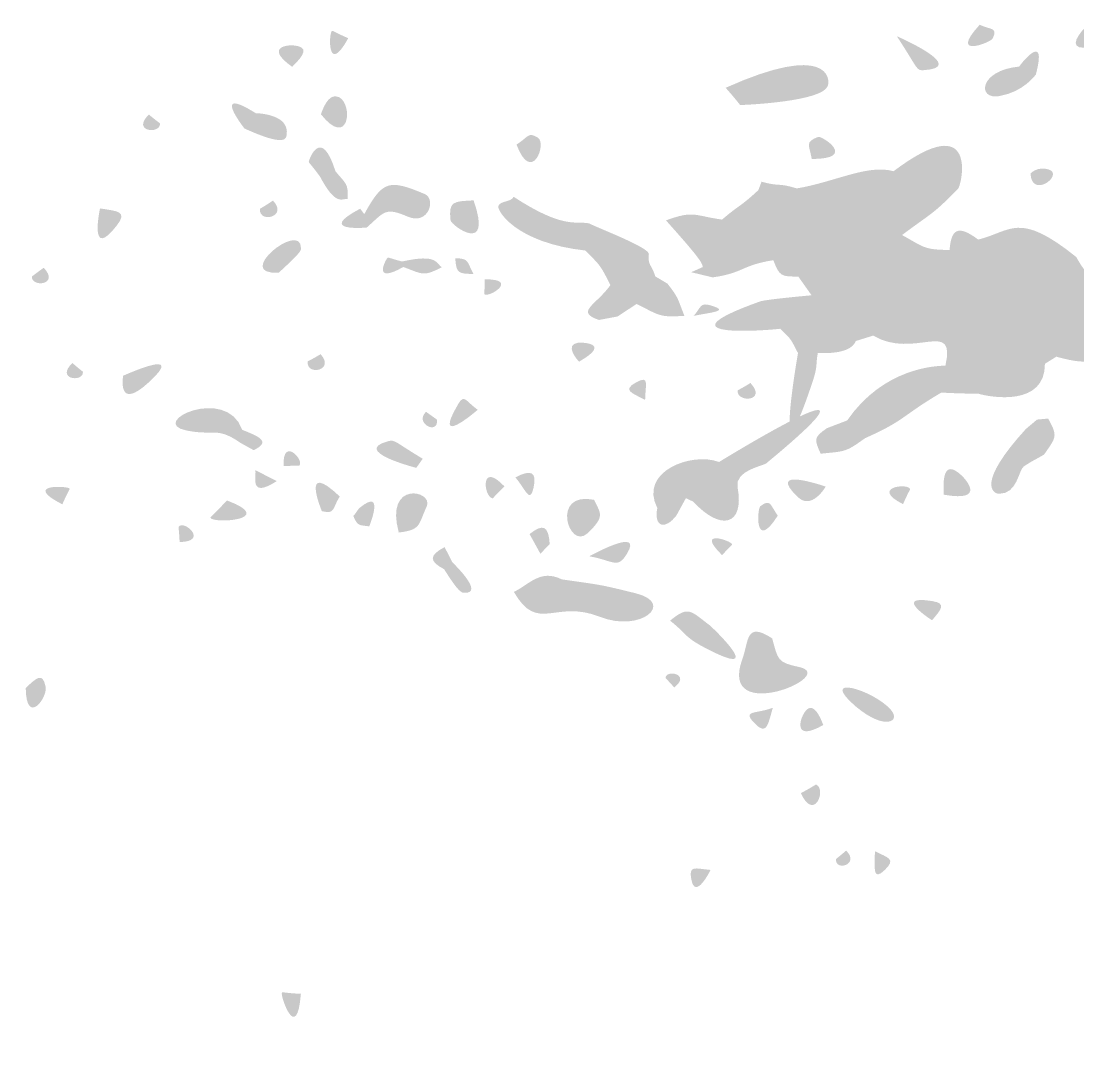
# Model space of a CAD drawing. Header units: millimetres. Extents: x 554 to 734, y 0 to 123.
# Drawn here: x 553.85 to 571.2, y 52.58 to 69.39 of the extents above; entities that cross this region are included whole.
import ezdxf

# ---------------------------------------------------------------- set-up
doc = ezdxf.new("R2010")
doc.units = ezdxf.units.MM

msp = doc.modelspace()

# ---------------------------------------------------------------- hatches: boundary and pattern name
at = {"true_color": 0x080808, "transparency": 33554687}
h = msp.add_hatch(color=18, dxfattribs=at)
edge = h.paths.add_edge_path(flags=0)
edge.add_spline(control_points=[(571.565, 69.001), (570.621, 68.728), (571.637, 69.663), (571.795, 69.588), (571.84, 69.566), (572.009, 69.486), (571.565, 69.001)], knot_values=[0, 0, 0, 0, 1, 1, 1, 2, 2, 2, 2], degree=3, periodic=1)
h = msp.add_hatch(color=18, dxfattribs=at)
edge = h.paths.add_edge_path(flags=0)
edge.add_spline(control_points=[(559.223, 69.107), (558.872, 68.47), (558.905, 69.196), (558.954, 69.224), (558.975, 69.236), (558.954, 69.224), (559.223, 69.107)], knot_values=[0, 0, 0, 0, 1, 1, 1, 2, 2, 2, 2], degree=3, periodic=1)
h = msp.add_hatch(color=18, dxfattribs=at)
edge = h.paths.add_edge_path(flags=0)
edge.add_spline(control_points=[(569.592, 69.328), (569.777, 69.239), (569.894, 69.29), (569.804, 69.1), (569.775, 69.039), (569.068, 68.757), (569.592, 69.328)], knot_values=[0, 0, 0, 0, 1, 1, 1, 2, 2, 2, 2], degree=3, periodic=1)
h = msp.add_hatch(color=18, dxfattribs=at)
edge = h.paths.add_edge_path(flags=0)
edge.add_spline(control_points=[(570.241, 68.641), (570.249, 68.664), (570.714, 69.262), (570.514, 68.509), (570.514, 68.509), (570.241, 68.641), (570.241, 68.641)], knot_values=[0, 0, 0, 0, 1, 1, 1, 2, 2, 2, 2], degree=3, periodic=1)
h = msp.add_hatch(color=18, dxfattribs=at)
edge = h.paths.add_edge_path(flags=0)
edge.add_spline(control_points=[(568.231, 69.14), (568.283, 69.117), (569.41, 68.623), (568.666, 68.582), (568.547, 68.576), (568.576, 68.615), (568.231, 69.14)], knot_values=[0, 0, 0, 0, 1, 1, 1, 2, 2, 2, 2], degree=3, periodic=1)
h = msp.add_hatch(color=18, dxfattribs=at)
edge = h.paths.add_edge_path(flags=0)
edge.add_spline(control_points=[(558.302, 68.637), (557.818, 68.984), (558.279, 68.993), (558.307, 68.991), (558.584, 68.97), (558.512, 68.844), (558.302, 68.637)], knot_values=[0, 0, 0, 0, 1, 1, 1, 2, 2, 2, 2], degree=3, periodic=1)
h = msp.add_hatch(color=18, dxfattribs=at)
edge = h.paths.add_edge_path(flags=0)
edge.add_spline(control_points=[(565.42, 68.293), (567.099, 69.046), (567.146, 68.444), (567.096, 68.32), (566.993, 68.067), (565.79, 68.015), (565.673, 68.01), (565.643, 68.009), (565.673, 68.01), (565.42, 68.293)], knot_values=[0, 0, 0, 0, 1, 1, 1, 2, 2, 2, 3, 3, 3, 3], degree=3, periodic=1)
h = msp.add_hatch(color=18, dxfattribs=at)
edge = h.paths.add_edge_path(flags=0)
edge.add_spline(control_points=[(570.241, 68.641), (570.241, 68.641), (570.514, 68.509), (570.514, 68.509), (570.501, 68.502), (570.321, 68.227), (569.91, 68.156), (569.547, 68.093), (569.58, 68.582), (570.241, 68.641)], knot_values=[0, 0, 0, 0, 1, 1, 1, 2, 2, 2, 3, 3, 3, 3], degree=3, periodic=1)
h = msp.add_hatch(color=18, dxfattribs=at)
edge = h.paths.add_edge_path(flags=0)
edge.add_spline(control_points=[(557.705, 67.876), (557.705, 67.876), (557.518, 67.625), (557.518, 67.625), (557.503, 67.645), (556.958, 68.344), (557.705, 67.876)], knot_values=[0, 0, 0, 0, 1, 1, 1, 2, 2, 2, 2], degree=3, periodic=1)
h = msp.add_hatch(color=18, dxfattribs=at)
edge = h.paths.add_edge_path(flags=0)
edge.add_spline(control_points=[(558.775, 67.857), (558.785, 67.889), (558.891, 68.237), (559.074, 68.138), (559.311, 68.01), (559.23, 67.284), (558.775, 67.857)], knot_values=[0, 0, 0, 0, 1, 1, 1, 2, 2, 2, 2], degree=3, periodic=1)
h = msp.add_hatch(color=18, dxfattribs=at)
edge = h.paths.add_edge_path(flags=0)
edge.add_spline(control_points=[(555.949, 67.853), (556.132, 67.701), (556.132, 67.72), (556.132, 67.701), (556.135, 67.527), (555.656, 67.572), (555.949, 67.853)], knot_values=[0, 0, 0, 0, 1, 1, 1, 2, 2, 2, 2], degree=3, periodic=1)
h = msp.add_hatch(color=18, dxfattribs=at)
edge = h.paths.add_edge_path(flags=0)
edge.add_spline(control_points=[(557.705, 67.876), (557.755, 67.874), (558.272, 67.856), (558.21, 67.511), (558.2, 67.456), (558.176, 67.325), (557.518, 67.625), (557.518, 67.625), (557.705, 67.876), (557.705, 67.876)], knot_values=[0, 0, 0, 0, 1, 1, 1, 2, 2, 2, 3, 3, 3, 3], degree=3, periodic=1)
h = msp.add_hatch(color=18, dxfattribs=at)
edge = h.paths.add_edge_path(flags=0)
edge.add_spline(control_points=[(568.177, 66.923), (569.58, 67.981), (569.299, 66.702), (569.238, 66.639), (568.814, 66.199), (568.804, 66.243), (568.317, 65.875), (567.601, 65.679), (567.551, 65.12), (567.044, 65.669), (567.641, 66.299), (567.803, 66.145), (568.177, 66.923)], knot_values=[0, 0, 0, 0, 1, 1, 1, 2, 2, 2, 3, 3, 3, 4, 4, 4, 4], degree=3, periodic=1)
h = msp.add_hatch(color=18, dxfattribs=at)
edge = h.paths.add_edge_path(flags=0)
edge.add_spline(control_points=[(558.757, 66.839), (558.576, 67.082), (558.573, 67.058), (558.576, 67.082), (558.581, 67.119), (558.778, 67.671), (559.013, 66.923), (559.013, 66.923), (558.757, 66.839), (558.757, 66.839)], knot_values=[0, 0, 0, 0, 1, 1, 1, 2, 2, 2, 3, 3, 3, 3], degree=3, periodic=1)
h = msp.add_hatch(color=18, dxfattribs=at)
edge = h.paths.add_edge_path(flags=0)
edge.add_spline(control_points=[(561.986, 67.361), (562.19, 67.49), (562.17, 67.571), (562.335, 67.476), (562.492, 67.387), (562.238, 66.689), (561.986, 67.361)], knot_values=[0, 0, 0, 0, 1, 1, 1, 2, 2, 2, 2], degree=3, periodic=1)
h = msp.add_hatch(color=18, dxfattribs=at)
edge = h.paths.add_edge_path(flags=0)
edge.add_spline(control_points=[(566.834, 67.124), (566.795, 67.353), (566.714, 67.402), (566.941, 67.487), (566.997, 67.508), (567.599, 67.124), (566.834, 67.124)], knot_values=[0, 0, 0, 0, 1, 1, 1, 2, 2, 2, 2], degree=3, periodic=1)
h = msp.add_hatch(color=18, dxfattribs=at)
edge = h.paths.add_edge_path(flags=0)
edge.add_spline(control_points=[(568.177, 66.923), (567.803, 66.145), (567.641, 66.299), (567.044, 65.669), (567.044, 65.669), (566.772, 65.65), (566.772, 65.65), (566.772, 65.65), (566.82, 65.818), (566.82, 65.818), (566.82, 65.818), (566.646, 66.155), (566.646, 66.155), (566.387, 66.306), (566.476, 66.358), (566.588, 66.641), (567.205, 66.742), (567.753, 67.044), (568.177, 66.923)], knot_values=[0, 0, 0, 0, 1, 1, 1, 2, 2, 2, 3, 3, 3, 4, 4, 4, 5, 5, 5, 6, 6, 6, 6], degree=3, periodic=1)
h = msp.add_hatch(color=18, dxfattribs=at)
edge = h.paths.add_edge_path(flags=0)
edge.add_spline(control_points=[(570.426, 66.887), (570.427, 66.887), (570.54, 67.007), (570.718, 66.954), (570.994, 66.873), (570.444, 66.454), (570.426, 66.887)], knot_values=[0, 0, 0, 0, 1, 1, 1, 2, 2, 2, 2], degree=3, periodic=1)
h = msp.add_hatch(color=18, dxfattribs=at)
edge = h.paths.add_edge_path(flags=0)
edge.add_spline(control_points=[(558.757, 66.839), (558.757, 66.839), (559.013, 66.923), (559.013, 66.923), (559.192, 66.704), (559.22, 66.733), (559.215, 66.47), (559.112, 66.472), (559.017, 66.349), (558.757, 66.839)], knot_values=[0, 0, 0, 0, 1, 1, 1, 2, 2, 2, 3, 3, 3, 3], degree=3, periodic=1)
h = msp.add_hatch(color=18, dxfattribs=at)
edge = h.paths.add_edge_path(flags=0)
edge.add_spline(control_points=[(559.486, 66.219), (559.79, 66.772), (559.891, 66.795), (560.478, 66.549), (560.671, 66.468), (560.542, 66.033), (560.204, 66.176), (559.826, 66.336), (559.826, 66.263), (559.527, 65.999), (559.527, 65.999), (559.486, 66.219), (559.486, 66.219)], knot_values=[0, 0, 0, 0, 1, 1, 1, 2, 2, 2, 3, 3, 3, 4, 4, 4, 4], degree=3, periodic=1)
h = msp.add_hatch(color=18, dxfattribs=at)
edge = h.paths.add_edge_path(flags=0)
edge.add_spline(control_points=[(566.009, 66.751), (566.299, 66.668), (566.289, 66.736), (566.588, 66.641), (566.476, 66.358), (566.387, 66.306), (566.646, 66.155), (566.646, 66.155), (566.458, 66.055), (566.458, 66.055), (566.14, 66.29), (566.17, 66.286), (565.958, 66.614), (565.958, 66.614), (566.009, 66.751), (566.009, 66.751)], knot_values=[0, 0, 0, 0, 1, 1, 1, 2, 2, 2, 3, 3, 3, 4, 4, 4, 5, 5, 5, 5], degree=3, periodic=1)
h = msp.add_hatch(color=18, dxfattribs=at)
edge = h.paths.add_edge_path(flags=0)
edge.add_spline(control_points=[(561.939, 66.503), (562.753, 65.973), (562.945, 66.108), (563.174, 66.068), (563.086, 65.847), (563.115, 65.861), (563.116, 65.621), (561.964, 65.748), (561.657, 66.287), (561.688, 66.354), (561.729, 66.442), (561.898, 66.415), (561.939, 66.503)], knot_values=[0, 0, 0, 0, 1, 1, 1, 2, 2, 2, 3, 3, 3, 4, 4, 4, 4], degree=3, periodic=1)
h = msp.add_hatch(color=18, dxfattribs=at)
edge = h.paths.add_edge_path(flags=0)
edge.add_spline(control_points=[(565.958, 66.614), (566.17, 66.286), (566.14, 66.29), (566.458, 66.055), (566.458, 66.055), (566.646, 66.155), (566.646, 66.155), (566.646, 66.155), (566.82, 65.818), (566.82, 65.818), (566.82, 65.818), (566.772, 65.65), (566.772, 65.65), (566.772, 65.65), (566.642, 65.553), (566.642, 65.553), (566.642, 65.553), (566.331, 65.592), (566.331, 65.592), (566.331, 65.592), (566.144, 65.782), (566.144, 65.782), (566.144, 65.782), (565.987, 65.771), (565.987, 65.771), (565.609, 65.802), (565.626, 65.842), (565.361, 66.129), (565.658, 66.383), (565.66, 66.335), (565.958, 66.614)], knot_values=[0, 0, 0, 0, 1, 1, 1, 2, 2, 2, 3, 3, 3, 4, 4, 4, 5, 5, 5, 6, 6, 6, 7, 7, 7, 8, 8, 8, 9, 9, 9, 10, 10, 10, 10], degree=3, periodic=1)
h = msp.add_hatch(color=18, dxfattribs=at)
edge = h.paths.add_edge_path(flags=0)
edge.add_spline(control_points=[(555.147, 66.312), (555.438, 66.267), (555.608, 66.267), (555.418, 66.026), (554.964, 65.448), (555.14, 66.281), (555.147, 66.312)], knot_values=[0, 0, 0, 0, 1, 1, 1, 2, 2, 2, 2], degree=3, periodic=1)
h = msp.add_hatch(color=18, dxfattribs=at)
edge = h.paths.add_edge_path(flags=0)
edge.add_spline(control_points=[(557.987, 66.441), (558.241, 66.176), (557.761, 66.062), (557.773, 66.297), (557.775, 66.318), (557.773, 66.297), (557.987, 66.441)], knot_values=[0, 0, 0, 0, 1, 1, 1, 2, 2, 2, 2], degree=3, periodic=1)
h = msp.add_hatch(color=18, dxfattribs=at)
edge = h.paths.add_edge_path(flags=0)
edge.add_spline(control_points=[(559.419, 66.308), (559.419, 66.308), (559.486, 66.219), (559.486, 66.219), (559.486, 66.219), (559.527, 65.999), (559.527, 65.999), (559.501, 65.996), (558.688, 65.925), (559.419, 66.308)], knot_values=[0, 0, 0, 0, 1, 1, 1, 2, 2, 2, 3, 3, 3, 3], degree=3, periodic=1)
h = msp.add_hatch(color=18, dxfattribs=at)
edge = h.paths.add_edge_path(flags=0)
edge.add_spline(control_points=[(561.281, 66.445), (561.604, 65.527), (560.913, 66.034), (560.903, 66.117), (560.865, 66.438), (560.958, 66.426), (561.281, 66.445)], knot_values=[0, 0, 0, 0, 1, 1, 1, 2, 2, 2, 2], degree=3, periodic=1)
h = msp.add_hatch(color=18, dxfattribs=at)
edge = h.paths.add_edge_path(flags=0)
edge.add_spline(control_points=[(558.083, 65.258), (557.316, 65.209), (558.448, 66.12), (558.447, 65.661), (558.447, 65.617), (558.447, 65.593), (558.083, 65.258)], knot_values=[0, 0, 0, 0, 1, 1, 1, 2, 2, 2, 2], degree=3, periodic=1)
h = msp.add_hatch(color=18, dxfattribs=at)
edge = h.paths.add_edge_path(flags=0)
edge.add_spline(control_points=[(564.44, 66.116), (564.9, 66.284), (564.894, 66.195), (565.361, 66.129), (565.626, 65.842), (565.609, 65.802), (565.987, 65.771), (565.987, 65.771), (566.144, 65.782), (566.144, 65.782), (566.144, 65.782), (566.331, 65.592), (566.331, 65.592), (566.331, 65.592), (566.204, 65.462), (566.204, 65.462), (565.68, 65.382), (565.731, 65.256), (565.207, 65.18), (565.207, 65.18), (565.046, 65.35), (565.046, 65.35), (565.027, 65.426), (565.015, 65.474), (564.44, 66.116)], knot_values=[0, 0, 0, 0, 1, 1, 1, 2, 2, 2, 3, 3, 3, 4, 4, 4, 5, 5, 5, 6, 6, 6, 7, 7, 7, 8, 8, 8, 8], degree=3, periodic=1)
h = msp.add_hatch(color=18, dxfattribs=at)
edge = h.paths.add_edge_path(flags=0)
edge.add_spline(control_points=[(569.567, 65.801), (570.108, 65.932), (570.226, 66.281), (571.178, 65.514), (570.839, 65.271), (570.886, 65.2), (570.382, 65.17), (570.382, 65.17), (570.017, 65.152), (570.017, 65.152), (570.017, 65.152), (569.538, 65.563), (569.538, 65.563), (569.538, 65.563), (569.567, 65.801), (569.567, 65.801)], knot_values=[0, 0, 0, 0, 1, 1, 1, 2, 2, 2, 3, 3, 3, 4, 4, 4, 5, 5, 5, 5], degree=3, periodic=1)
h = msp.add_hatch(color=18, dxfattribs=at)
edge = h.paths.add_edge_path(flags=0)
edge.add_spline(control_points=[(563.174, 66.068), (563.339, 65.984), (564.17, 65.67), (564.159, 65.562), (564.14, 65.361), (564.206, 65.401), (564.264, 65.197), (563.905, 64.983), (563.913, 64.874), (563.528, 65.053), (563.36, 65.386), (563.366, 65.369), (563.116, 65.621), (563.115, 65.861), (563.086, 65.847), (563.174, 66.068)], knot_values=[0, 0, 0, 0, 1, 1, 1, 2, 2, 2, 3, 3, 3, 4, 4, 4, 5, 5, 5, 5], degree=3, periodic=1)
h = msp.add_hatch(color=18, dxfattribs=at)
edge = h.paths.add_edge_path(flags=0)
edge.add_spline(control_points=[(569.567, 65.801), (569.567, 65.801), (569.538, 65.563), (569.538, 65.563), (569.305, 65.531), (569.33, 65.54), (569.097, 65.629), (569.124, 65.961), (569.225, 66.058), (569.567, 65.801)], knot_values=[0, 0, 0, 0, 1, 1, 1, 2, 2, 2, 3, 3, 3, 3], degree=3, periodic=1)
h = msp.add_hatch(color=18, dxfattribs=at)
edge = h.paths.add_edge_path(flags=0)
edge.add_spline(control_points=[(568.317, 65.875), (568.686, 65.674), (568.657, 65.638), (569.097, 65.629), (569.33, 65.54), (569.305, 65.531), (569.538, 65.563), (569.538, 65.563), (570.017, 65.152), (570.017, 65.152), (570.183, 64.997), (570.186, 65.085), (570.382, 65.17), (570.886, 65.2), (570.839, 65.271), (571.178, 65.514), (571.363, 65.168), (571.492, 65.211), (571.414, 64.824), (571.171, 64.84), (571.189, 64.848), (571.171, 64.84), (571.092, 64.807), (570.725, 64.01), (571.463, 64.566), (571.463, 64.566), (571.701, 64.406), (571.701, 64.406), (571.613, 63.778), (571.482, 63.706), (570.85, 63.878), (570.85, 63.878), (570.663, 63.761), (570.663, 63.761), (570.2, 63.944), (570.209, 63.809), (569.744, 63.664), (569.744, 63.664), (569.51, 63.792), (569.51, 63.792), (569.618, 64.083), (569.649, 64.035), (569.898, 64.26), (570.533, 64.294), (570.541, 64.346), (570.549, 64.399), (570.62, 64.859), (570.35, 64.653), (569.882, 64.666), (569.399, 64.751), (568.321, 64.606), (568.186, 64.588), (567.909, 64.55), (567.989, 64.478), (567.843, 64.224), (567.843, 64.224), (567.559, 64.136), (567.559, 64.136), (567.559, 64.136), (567.085, 64.459), (567.085, 64.459), (567.085, 64.459), (566.925, 64.583), (566.925, 64.583), (566.925, 64.583), (567.084, 64.724), (567.084, 64.724), (567.263, 65.117), (567.109, 65.108), (566.734, 65.341), (566.734, 65.341), (566.642, 65.553), (566.642, 65.553), (566.642, 65.553), (566.772, 65.65), (566.772, 65.65), (566.772, 65.65), (567.044, 65.669), (567.044, 65.669), (567.551, 65.12), (567.601, 65.679), (568.317, 65.875)], knot_values=[0, 0, 0, 0, 1, 1, 1, 2, 2, 2, 3, 3, 3, 4, 4, 4, 5, 5, 5, 6, 6, 6, 7, 7, 7, 8, 8, 8, 9, 9, 9, 10, 10, 10, 11, 11, 11, 12, 12, 12, 13, 13, 13, 14, 14, 14, 15, 15, 15, 16, 16, 16, 17, 17, 17, 18, 18, 18, 19, 19, 19, 20, 20, 20, 21, 21, 21, 22, 22, 22, 23, 23, 23, 24, 24, 24, 25, 25, 25, 26, 26, 26, 27, 27, 27, 27], degree=3, periodic=1)
h = msp.add_hatch(color=18, dxfattribs=at)
edge = h.paths.add_edge_path(flags=0)
edge.add_spline(control_points=[(566.331, 65.592), (566.331, 65.592), (566.642, 65.553), (566.642, 65.553), (566.642, 65.553), (566.734, 65.341), (566.734, 65.341), (566.734, 65.341), (566.613, 65.194), (566.613, 65.194), (566.331, 65.194), (566.305, 65.195), (566.204, 65.462), (566.204, 65.462), (566.331, 65.592), (566.331, 65.592)], knot_values=[0, 0, 0, 0, 1, 1, 1, 2, 2, 2, 3, 3, 3, 4, 4, 4, 5, 5, 5, 5], degree=3, periodic=1)
h = msp.add_hatch(color=18, dxfattribs=at)
edge = h.paths.add_edge_path(flags=0)
edge.add_spline(control_points=[(560.106, 65.441), (560.106, 65.441), (560.127, 65.351), (560.127, 65.351), (559.595, 65.048), (559.85, 65.491), (559.87, 65.503), (559.887, 65.513), (559.87, 65.503), (560.106, 65.441)], knot_values=[0, 0, 0, 0, 1, 1, 1, 2, 2, 2, 3, 3, 3, 3], degree=3, periodic=1)
h = msp.add_hatch(color=18, dxfattribs=at)
edge = h.paths.add_edge_path(flags=0)
edge.add_spline(control_points=[(560.106, 65.441), (560.689, 65.571), (560.661, 65.412), (560.759, 65.347), (560.451, 65.186), (560.45, 65.232), (560.127, 65.351), (560.127, 65.351), (560.106, 65.441), (560.106, 65.441)], knot_values=[0, 0, 0, 0, 1, 1, 1, 2, 2, 2, 3, 3, 3, 3], degree=3, periodic=1)
h = msp.add_hatch(color=18, dxfattribs=at)
edge = h.paths.add_edge_path(flags=0)
edge.add_spline(control_points=[(560.98, 65.495), (561.213, 65.491), (561.169, 65.439), (561.279, 65.236), (561.023, 65.241), (560.998, 65.25), (560.98, 65.495)], knot_values=[0, 0, 0, 0, 1, 1, 1, 2, 2, 2, 2], degree=3, periodic=1)
h = msp.add_hatch(color=18, dxfattribs=at)
edge = h.paths.add_edge_path(flags=0)
edge.add_spline(control_points=[(554.222, 65.339), (554.49, 65.056), (554.023, 65.008), (554.027, 65.194), (554.027, 65.194), (554.222, 65.339), (554.222, 65.339)], knot_values=[0, 0, 0, 0, 1, 1, 1, 2, 2, 2, 2], degree=3, periodic=1)
msp.add_hatch(color=18, dxfattribs=at).paths.add_polyline_path([(564.854, 65.265), (565.046, 65.35), (565.207, 65.18)], flags=0)
h = msp.add_hatch(color=18, dxfattribs=at)
edge = h.paths.add_edge_path(flags=0)
edge.add_spline(control_points=[(566.734, 65.341), (567.109, 65.108), (567.263, 65.117), (567.084, 64.724), (566.841, 64.862), (566.853, 64.842), (566.831, 64.886), (566.831, 64.886), (566.613, 65.194), (566.613, 65.194), (566.613, 65.194), (566.734, 65.341), (566.734, 65.341)], knot_values=[0, 0, 0, 0, 1, 1, 1, 2, 2, 2, 3, 3, 3, 4, 4, 4, 4], degree=3, periodic=1)
h = msp.add_hatch(color=18, dxfattribs=at)
edge = h.paths.add_edge_path(flags=0)
edge.add_spline(control_points=[(561.465, 65.147), (562.035, 65.158), (561.537, 64.841), (561.458, 64.903), (561.458, 64.903), (561.465, 65.147), (561.465, 65.147)], knot_values=[0, 0, 0, 0, 1, 1, 1, 2, 2, 2, 2], degree=3, periodic=1)
h = msp.add_hatch(color=18, dxfattribs=at)
edge = h.paths.add_edge_path(flags=0)
edge.add_spline(control_points=[(564.264, 65.197), (564.264, 65.197), (564.464, 65.078), (564.464, 65.078), (564.654, 64.837), (564.625, 64.842), (564.743, 64.549), (564.324, 64.521), (564.34, 64.554), (563.958, 64.744), (563.958, 64.744), (563.645, 64.538), (563.645, 64.538), (563.645, 64.538), (563.341, 64.481), (563.341, 64.481), (562.942, 64.616), (563.29, 64.721), (563.528, 65.053), (563.913, 64.874), (563.905, 64.983), (564.264, 65.197)], knot_values=[0, 0, 0, 0, 1, 1, 1, 2, 2, 2, 3, 3, 3, 4, 4, 4, 5, 5, 5, 6, 6, 6, 7, 7, 7, 7], degree=3, periodic=1)
h = msp.add_hatch(color=18, dxfattribs=at)
edge = h.paths.add_edge_path(flags=0)
edge.add_spline(control_points=[(570.017, 65.152), (570.017, 65.152), (570.382, 65.17), (570.382, 65.17), (570.186, 65.085), (570.183, 64.997), (570.017, 65.152)], knot_values=[0, 0, 0, 0, 1, 1, 1, 2, 2, 2, 2], degree=3, periodic=1)
h = msp.add_hatch(color=18, dxfattribs=at)
edge = h.paths.add_edge_path(flags=0)
edge.add_spline(control_points=[(566.831, 64.886), (566.853, 64.842), (566.841, 64.862), (567.084, 64.724), (567.084, 64.724), (566.925, 64.583), (566.925, 64.583), (566.925, 64.583), (566.315, 64.337), (566.315, 64.337), (566.272, 64.325), (564.169, 64.137), (565.987, 64.786), (566.073, 64.817), (566.763, 64.88), (566.831, 64.886)], knot_values=[0, 0, 0, 0, 1, 1, 1, 2, 2, 2, 3, 3, 3, 4, 4, 4, 5, 5, 5, 5], degree=3, periodic=1)
h = msp.add_hatch(color=18, dxfattribs=at)
edge = h.paths.add_edge_path(flags=0)
edge.add_spline(control_points=[(564.894, 64.547), (565.024, 64.691), (564.992, 64.779), (565.195, 64.714), (565.486, 64.621), (565.172, 64.608), (564.894, 64.547)], knot_values=[0, 0, 0, 0, 1, 1, 1, 2, 2, 2, 2], degree=3, periodic=1)
h = msp.add_hatch(color=18, dxfattribs=at)
edge = h.paths.add_edge_path(flags=0)
edge.add_spline(control_points=[(569.882, 64.666), (569.927, 64.446), (569.912, 64.467), (569.898, 64.26), (569.649, 64.035), (569.618, 64.083), (569.51, 63.792), (569.413, 63.501), (569.422, 63.524), (569.413, 63.501), (569.362, 63.366), (569.339, 63.404), (569.29, 63.274), (569.29, 63.274), (568.961, 63.288), (568.961, 63.288), (568.961, 63.288), (569.029, 63.731), (569.029, 63.731), (569.208, 64.521), (568.517, 63.823), (567.843, 64.224), (567.989, 64.478), (567.909, 64.55), (568.186, 64.588), (568.321, 64.606), (569.399, 64.751), (569.882, 64.666)], knot_values=[0, 0, 0, 0, 1, 1, 1, 2, 2, 2, 3, 3, 3, 4, 4, 4, 5, 5, 5, 6, 6, 6, 7, 7, 7, 8, 8, 8, 9, 9, 9, 9], degree=3, periodic=1)
h = msp.add_hatch(color=18, dxfattribs=at)
edge = h.paths.add_edge_path(flags=0)
edge.add_spline(control_points=[(569.882, 64.666), (570.35, 64.653), (570.62, 64.859), (570.549, 64.399), (570.541, 64.346), (570.533, 64.294), (569.898, 64.26), (569.912, 64.467), (569.927, 64.446), (569.882, 64.666)], knot_values=[0, 0, 0, 0, 1, 1, 1, 2, 2, 2, 3, 3, 3, 3], degree=3, periodic=1)
h = msp.add_hatch(color=18, dxfattribs=at)
edge = h.paths.add_edge_path(flags=0)
edge.add_spline(control_points=[(571.414, 64.824), (571.414, 64.824), (571.463, 64.566), (571.463, 64.566), (570.725, 64.01), (571.092, 64.807), (571.171, 64.84), (571.189, 64.848), (571.171, 64.84), (571.414, 64.824)], knot_values=[0, 0, 0, 0, 1, 1, 1, 2, 2, 2, 3, 3, 3, 3], degree=3, periodic=1)
h = msp.add_hatch(color=18, dxfattribs=at)
edge = h.paths.add_edge_path(flags=0)
edge.add_spline(control_points=[(566.925, 64.583), (566.925, 64.583), (567.085, 64.459), (567.085, 64.459), (567.085, 64.459), (567.559, 64.136), (567.559, 64.136), (567.541, 64.124), (567.527, 63.914), (566.933, 63.936), (566.774, 64.054), (566.784, 64.023), (566.608, 63.937), (566.489, 64.165), (566.508, 64.156), (566.315, 64.337), (566.315, 64.337), (566.925, 64.583), (566.925, 64.583)], knot_values=[0, 0, 0, 0, 1, 1, 1, 2, 2, 2, 3, 3, 3, 4, 4, 4, 5, 5, 5, 6, 6, 6, 6], degree=3, periodic=1)
h = msp.add_hatch(color=18, dxfattribs=at)
edge = h.paths.add_edge_path(flags=0)
edge.add_spline(control_points=[(555.527, 63.565), (555.559, 63.579), (556.584, 64.044), (555.952, 63.461), (555.431, 62.98), (555.522, 63.53), (555.527, 63.565)], knot_values=[0, 0, 0, 0, 1, 1, 1, 2, 2, 2, 2], degree=3, periodic=1)
h = msp.add_hatch(color=18, dxfattribs=at)
edge = h.paths.add_edge_path(flags=0)
edge.add_spline(control_points=[(563.012, 63.796), (562.995, 63.815), (562.758, 64.077), (563.001, 64.108), (563.026, 64.111), (563.577, 64.117), (563.012, 63.796)], knot_values=[0, 0, 0, 0, 1, 1, 1, 2, 2, 2, 2], degree=3, periodic=1)
h = msp.add_hatch(color=18, dxfattribs=at)
edge = h.paths.add_edge_path(flags=0)
edge.add_spline(control_points=[(565.312, 62.149), (565.365, 62.181), (568.433, 64.068), (566.089, 62.128), (566.035, 62.083), (565.566, 62.011), (565.616, 61.736), (565.733, 61.095), (565.336, 61.013), (564.889, 61.497), (564.889, 61.497), (564.768, 61.556), (564.768, 61.556), (564.948, 61.934), (565.102, 61.792), (565.312, 62.149)], knot_values=[0, 0, 0, 0, 1, 1, 1, 2, 2, 2, 3, 3, 3, 4, 4, 4, 5, 5, 5, 5], degree=3, periodic=1)
h = msp.add_hatch(color=18, dxfattribs=at)
edge = h.paths.add_edge_path(flags=0)
edge.add_spline(control_points=[(566.608, 63.937), (566.784, 64.023), (566.774, 64.054), (566.933, 63.936), (566.894, 63.731), (566.942, 63.744), (566.839, 63.44), (566.185, 61.494), (566.6, 63.894), (566.608, 63.937)], knot_values=[0, 0, 0, 0, 1, 1, 1, 2, 2, 2, 3, 3, 3, 3], degree=3, periodic=1)
h = msp.add_hatch(color=18, dxfattribs=at)
edge = h.paths.add_edge_path(flags=0)
edge.add_spline(control_points=[(558.769, 63.919), (559.011, 63.655), (558.544, 63.557), (558.556, 63.791), (558.557, 63.811), (558.556, 63.791), (558.769, 63.919)], knot_values=[0, 0, 0, 0, 1, 1, 1, 2, 2, 2, 2], degree=3, periodic=1)
h = msp.add_hatch(color=18, dxfattribs=at)
edge = h.paths.add_edge_path(flags=0)
edge.add_spline(control_points=[(570.663, 63.761), (570.667, 63.06), (569.785, 63.205), (569.564, 63.272), (569.685, 63.462), (569.667, 63.455), (569.744, 63.664), (570.209, 63.809), (570.2, 63.944), (570.663, 63.761)], knot_values=[0, 0, 0, 0, 1, 1, 1, 2, 2, 2, 3, 3, 3, 3], degree=3, periodic=1)
h = msp.add_hatch(color=18, dxfattribs=at)
edge = h.paths.add_edge_path(flags=0)
edge.add_spline(control_points=[(554.694, 63.774), (554.866, 63.623), (554.865, 63.641), (554.866, 63.623), (554.869, 63.452), (554.408, 63.505), (554.694, 63.774)], knot_values=[0, 0, 0, 0, 1, 1, 1, 2, 2, 2, 2], degree=3, periodic=1)
h = msp.add_hatch(color=18, dxfattribs=at)
edge = h.paths.add_edge_path(flags=0)
edge.add_spline(control_points=[(569.029, 63.731), (569.029, 63.731), (568.961, 63.288), (568.961, 63.288), (568.308, 62.905), (568.377, 62.836), (567.71, 62.54), (567.71, 62.54), (567.556, 62.527), (567.556, 62.527), (567.448, 62.672), (567.517, 62.687), (567.415, 62.831), (568.02, 63.705), (568.882, 63.727), (569.029, 63.731)], knot_values=[0, 0, 0, 0, 1, 1, 1, 2, 2, 2, 3, 3, 3, 4, 4, 4, 5, 5, 5, 5], degree=3, periodic=1)
h = msp.add_hatch(color=18, dxfattribs=at)
edge = h.paths.add_edge_path(flags=0)
edge.add_spline(control_points=[(569.51, 63.792), (569.51, 63.792), (569.744, 63.664), (569.744, 63.664), (569.667, 63.455), (569.685, 63.462), (569.564, 63.272), (569.564, 63.272), (569.29, 63.274), (569.29, 63.274), (569.339, 63.404), (569.362, 63.366), (569.413, 63.501), (569.422, 63.524), (569.413, 63.501), (569.51, 63.792)], knot_values=[0, 0, 0, 0, 1, 1, 1, 2, 2, 2, 3, 3, 3, 4, 4, 4, 5, 5, 5, 5], degree=3, periodic=1)
h = msp.add_hatch(color=18, dxfattribs=at)
edge = h.paths.add_edge_path(flags=0)
edge.add_spline(control_points=[(564.098, 63.168), (563.882, 63.284), (563.714, 63.327), (563.951, 63.457), (564.177, 63.581), (564.1, 63.417), (564.098, 63.168)], knot_values=[0, 0, 0, 0, 1, 1, 1, 2, 2, 2, 2], degree=3, periodic=1)
h = msp.add_hatch(color=18, dxfattribs=at)
edge = h.paths.add_edge_path(flags=0)
edge.add_spline(control_points=[(557.482, 62.677), (557.482, 62.677), (557.46, 62.459), (557.46, 62.459), (557.061, 62.736), (557.031, 62.574), (556.571, 62.665), (555.909, 62.795), (557.226, 63.417), (557.482, 62.677)], knot_values=[0, 0, 0, 0, 1, 1, 1, 2, 2, 2, 3, 3, 3, 3], degree=3, periodic=1)
h = msp.add_hatch(color=18, dxfattribs=at)
edge = h.paths.add_edge_path(flags=0)
edge.add_spline(control_points=[(565.827, 63.446), (566.108, 63.147), (565.61, 63.116), (565.617, 63.316), (565.618, 63.335), (565.617, 63.316), (565.827, 63.446)], knot_values=[0, 0, 0, 0, 1, 1, 1, 2, 2, 2, 2], degree=3, periodic=1)
h = msp.add_hatch(color=18, dxfattribs=at)
edge = h.paths.add_edge_path(flags=0)
edge.add_spline(control_points=[(561.349, 63.006), (561.329, 62.989), (560.582, 62.346), (561.033, 63.108), (561.129, 63.269), (561.153, 63.146), (561.349, 63.006)], knot_values=[0, 0, 0, 0, 1, 1, 1, 2, 2, 2, 2], degree=3, periodic=1)
h = msp.add_hatch(color=18, dxfattribs=at)
edge = h.paths.add_edge_path(flags=0)
edge.add_spline(control_points=[(560.5, 62.973), (560.5, 62.973), (560.679, 62.845), (560.679, 62.845), (560.709, 62.581), (560.3, 62.785), (560.5, 62.973)], knot_values=[0, 0, 0, 0, 1, 1, 1, 2, 2, 2, 2], degree=3, periodic=1)
h = msp.add_hatch(color=18, dxfattribs=at)
edge = h.paths.add_edge_path(flags=0)
edge.add_spline(control_points=[(567.415, 62.831), (567.517, 62.687), (567.448, 62.672), (567.556, 62.527), (567.049, 62.506), (567.141, 62.673), (567.083, 62.704), (567.083, 62.704), (567.415, 62.831), (567.415, 62.831)], knot_values=[0, 0, 0, 0, 1, 1, 1, 2, 2, 2, 3, 3, 3, 3], degree=3, periodic=1)
h = msp.add_hatch(color=18, dxfattribs=at)
edge = h.paths.add_edge_path(flags=0)
edge.add_spline(control_points=[(570.533, 62.845), (570.533, 62.845), (570.716, 62.862), (570.716, 62.862), (570.883, 62.565), (570.842, 62.553), (570.65, 62.272), (570.429, 62.453), (570.468, 62.451), (570.35, 62.691), (570.35, 62.691), (570.533, 62.845), (570.533, 62.845)], knot_values=[0, 0, 0, 0, 1, 1, 1, 2, 2, 2, 3, 3, 3, 4, 4, 4, 4], degree=3, periodic=1)
h = msp.add_hatch(color=18, dxfattribs=at)
edge = h.paths.add_edge_path(flags=0)
edge.add_spline(control_points=[(557.482, 62.677), (557.763, 62.566), (557.958, 62.484), (557.67, 62.343), (557.67, 62.343), (557.46, 62.459), (557.46, 62.459), (557.46, 62.459), (557.482, 62.677), (557.482, 62.677)], knot_values=[0, 0, 0, 0, 1, 1, 1, 2, 2, 2, 3, 3, 3, 3], degree=3, periodic=1)
h = msp.add_hatch(color=18, dxfattribs=at)
edge = h.paths.add_edge_path(flags=0)
edge.add_spline(control_points=[(567.083, 62.704), (567.141, 62.673), (567.049, 62.506), (567.556, 62.527), (567.556, 62.527), (567.71, 62.54), (567.71, 62.54), (567.385, 62.308), (567.396, 62.328), (566.981, 62.285), (566.872, 62.524), (566.865, 62.553), (567.083, 62.704)], knot_values=[0, 0, 0, 0, 1, 1, 1, 2, 2, 2, 3, 3, 3, 4, 4, 4, 4], degree=3, periodic=1)
h = msp.add_hatch(color=18, dxfattribs=at)
edge = h.paths.add_edge_path(flags=0)
edge.add_spline(control_points=[(570.35, 62.691), (570.468, 62.451), (570.429, 62.453), (570.65, 62.272), (570.471, 62.167), (570.484, 62.185), (570.317, 62.077), (570.23, 62.02), (570.211, 61.621), (569.91, 61.627), (569.818, 61.628), (569.521, 61.783), (570.35, 62.691)], knot_values=[0, 0, 0, 0, 1, 1, 1, 2, 2, 2, 3, 3, 3, 4, 4, 4, 4], degree=3, periodic=1)
h = msp.add_hatch(color=18, dxfattribs=at)
edge = h.paths.add_edge_path(flags=0)
edge.add_spline(control_points=[(558.161, 62.082), (558.14, 62.576), (558.506, 62.178), (558.421, 62.094), (558.406, 62.079), (558.421, 62.094), (558.161, 62.082)], knot_values=[0, 0, 0, 0, 1, 1, 1, 2, 2, 2, 2], degree=3, periodic=1)
h = msp.add_hatch(color=18, dxfattribs=at)
edge = h.paths.add_edge_path(flags=0)
edge.add_spline(control_points=[(560.446, 62.202), (560.446, 62.202), (560.34, 62.053), (560.34, 62.053), (560.291, 62.066), (559.277, 62.33), (559.878, 62.49), (559.993, 62.521), (559.987, 62.477), (560.446, 62.202)], knot_values=[0, 0, 0, 0, 1, 1, 1, 2, 2, 2, 3, 3, 3, 3], degree=3, periodic=1)
h = msp.add_hatch(color=18, dxfattribs=at)
edge = h.paths.add_edge_path(flags=0)
edge.add_spline(control_points=[(565.312, 62.149), (565.102, 61.792), (564.948, 61.934), (564.768, 61.556), (564.768, 61.556), (564.612, 61.271), (564.612, 61.271), (564.612, 61.271), (564.298, 61.393), (564.298, 61.393), (563.987, 61.994), (564.865, 62.32), (565.312, 62.149)], knot_values=[0, 0, 0, 0, 1, 1, 1, 2, 2, 2, 3, 3, 3, 4, 4, 4, 4], degree=3, periodic=1)
h = msp.add_hatch(color=18, dxfattribs=at)
edge = h.paths.add_edge_path(flags=0)
edge.add_spline(control_points=[(559.084, 61.583), (558.957, 61.386), (559.015, 61.287), (558.79, 61.342), (558.79, 61.342), (558.424, 62.206), (559.084, 61.583)], knot_values=[0, 0, 0, 0, 1, 1, 1, 2, 2, 2, 2], degree=3, periodic=1)
h = msp.add_hatch(color=18, dxfattribs=at)
edge = h.paths.add_edge_path(flags=0)
edge.add_spline(control_points=[(561.788, 61.748), (561.585, 61.554), (561.607, 61.549), (561.585, 61.554), (561.447, 61.587), (561.384, 62.175), (561.788, 61.748)], knot_values=[0, 0, 0, 0, 1, 1, 1, 2, 2, 2, 2], degree=3, periodic=1)
h = msp.add_hatch(color=18, dxfattribs=at)
edge = h.paths.add_edge_path(flags=0)
edge.add_spline(control_points=[(569.002, 61.612), (568.98, 61.965), (569.039, 62.171), (569.301, 61.922), (569.326, 61.898), (569.735, 61.483), (569.002, 61.612)], knot_values=[0, 0, 0, 0, 1, 1, 1, 2, 2, 2, 2], degree=3, periodic=1)
h = msp.add_hatch(color=18, dxfattribs=at)
edge = h.paths.add_edge_path(flags=0)
edge.add_spline(control_points=[(557.695, 62.015), (557.695, 62.015), (558.051, 61.836), (558.051, 61.836), (557.572, 61.528), (557.728, 61.941), (557.695, 62.015)], knot_values=[0, 0, 0, 0, 1, 1, 1, 2, 2, 2, 2], degree=3, periodic=1)
h = msp.add_hatch(color=18, dxfattribs=at)
edge = h.paths.add_edge_path(flags=0)
edge.add_spline(control_points=[(561.967, 61.896), (562.223, 62.031), (562.327, 61.989), (562.265, 61.725), (562.202, 61.457), (562.137, 61.701), (561.967, 61.896)], knot_values=[0, 0, 0, 0, 1, 1, 1, 2, 2, 2, 2], degree=3, periodic=1)
h = msp.add_hatch(color=18, dxfattribs=at)
edge = h.paths.add_edge_path(flags=0)
edge.add_spline(control_points=[(567.063, 61.745), (567.043, 61.712), (566.828, 61.361), (566.606, 61.573), (566.066, 62.088), (567.026, 61.758), (567.063, 61.745)], knot_values=[0, 0, 0, 0, 1, 1, 1, 2, 2, 2, 2], degree=3, periodic=1)
h = msp.add_hatch(color=18, dxfattribs=at)
edge = h.paths.add_edge_path(flags=0)
edge.add_spline(control_points=[(554.528, 61.454), (553.851, 61.799), (554.624, 61.753), (554.643, 61.715), (554.654, 61.695), (554.643, 61.715), (554.528, 61.454)], knot_values=[0, 0, 0, 0, 1, 1, 1, 2, 2, 2, 2], degree=3, periodic=1)
h = msp.add_hatch(color=18, dxfattribs=at)
edge = h.paths.add_edge_path(flags=0)
edge.add_spline(control_points=[(560.053, 60.991), (559.812, 61.857), (560.628, 61.68), (560.512, 61.422), (560.368, 61.103), (560.415, 61.036), (560.053, 60.991)], knot_values=[0, 0, 0, 0, 1, 1, 1, 2, 2, 2, 2], degree=3, periodic=1)
h = msp.add_hatch(color=18, dxfattribs=at)
edge = h.paths.add_edge_path(flags=0)
edge.add_spline(control_points=[(568.333, 61.457), (567.791, 61.73), (568.399, 61.805), (568.445, 61.711), (568.455, 61.691), (568.445, 61.711), (568.333, 61.457)], knot_values=[0, 0, 0, 0, 1, 1, 1, 2, 2, 2, 2], degree=3, periodic=1)
h = msp.add_hatch(color=18, dxfattribs=at)
edge = h.paths.add_edge_path(flags=0)
edge.add_spline(control_points=[(559.305, 61.265), (559.35, 61.302), (559.371, 61.363), (559.416, 61.4), (559.826, 61.735), (559.578, 61.118), (559.568, 61.092), (559.393, 61.117), (559.38, 61.091), (559.305, 61.265)], knot_values=[0, 0, 0, 0, 1, 1, 1, 2, 2, 2, 3, 3, 3, 3], degree=3, periodic=1)
h = msp.add_hatch(color=18, dxfattribs=at)
edge = h.paths.add_edge_path(flags=0)
edge.add_spline(control_points=[(563.261, 61.528), (563.36, 61.305), (563.454, 61.262), (563.148, 60.976), (562.847, 60.695), (562.536, 61.678), (563.261, 61.528)], knot_values=[0, 0, 0, 0, 1, 1, 1, 2, 2, 2, 2], degree=3, periodic=1)
h = msp.add_hatch(color=18, dxfattribs=at)
edge = h.paths.add_edge_path(flags=0)
edge.add_spline(control_points=[(557.234, 61.517), (558.088, 61.195), (556.963, 61.127), (556.959, 61.239), (556.959, 61.239), (557.234, 61.517), (557.234, 61.517)], knot_values=[0, 0, 0, 0, 1, 1, 1, 2, 2, 2, 2], degree=3, periodic=1)
h = msp.add_hatch(color=18, dxfattribs=at)
edge = h.paths.add_edge_path(flags=0)
edge.add_spline(control_points=[(566.276, 61.268), (565.886, 60.655), (565.941, 61.387), (565.989, 61.423), (566.16, 61.551), (566.148, 61.448), (566.276, 61.268)], knot_values=[0, 0, 0, 0, 1, 1, 1, 2, 2, 2, 2], degree=3, periodic=1)
h = msp.add_hatch(color=18, dxfattribs=at)
edge = h.paths.add_edge_path(flags=0)
edge.add_spline(control_points=[(564.298, 61.393), (564.298, 61.393), (564.612, 61.271), (564.612, 61.271), (564.425, 61.03), (564.237, 61.078), (564.298, 61.393)], knot_values=[0, 0, 0, 0, 1, 1, 1, 2, 2, 2, 2], degree=3, periodic=1)
h = msp.add_hatch(color=18, dxfattribs=at)
edge = h.paths.add_edge_path(flags=0)
edge.add_spline(control_points=[(556.454, 60.835), (556.442, 61.091), (556.428, 61.076), (556.442, 61.091), (556.542, 61.195), (556.927, 60.838), (556.454, 60.835)], knot_values=[0, 0, 0, 0, 1, 1, 1, 2, 2, 2, 2], degree=3, periodic=1)
h = msp.add_hatch(color=18, dxfattribs=at)
edge = h.paths.add_edge_path(flags=0)
edge.add_spline(control_points=[(562.2, 60.966), (562.422, 61.14), (562.513, 61.105), (562.531, 60.801), (562.531, 60.801), (562.378, 60.643), (562.378, 60.643), (562.378, 60.643), (562.2, 60.966), (562.2, 60.966)], knot_values=[0, 0, 0, 0, 1, 1, 1, 2, 2, 2, 3, 3, 3, 3], degree=3, periodic=1)
h = msp.add_hatch(color=18, dxfattribs=at)
edge = h.paths.add_edge_path(flags=0)
edge.add_spline(control_points=[(563.182, 60.601), (563.225, 60.625), (564.079, 61.094), (563.797, 60.639), (563.642, 60.388), (563.585, 60.528), (563.182, 60.601)], knot_values=[0, 0, 0, 0, 1, 1, 1, 2, 2, 2, 2], degree=3, periodic=1)
h = msp.add_hatch(color=18, dxfattribs=at)
edge = h.paths.add_edge_path(flags=0)
edge.add_spline(control_points=[(565.362, 60.619), (564.907, 61.066), (565.521, 60.852), (565.524, 60.799), (565.526, 60.779), (565.524, 60.799), (565.362, 60.619)], knot_values=[0, 0, 0, 0, 1, 1, 1, 2, 2, 2, 2], degree=3, periodic=1)
h = msp.add_hatch(color=18, dxfattribs=at)
edge = h.paths.add_edge_path(flags=0)
edge.add_spline(control_points=[(560.805, 60.752), (560.805, 60.752), (560.932, 60.502), (560.932, 60.502), (560.932, 60.502), (560.797, 60.389), (560.797, 60.389), (560.553, 60.518), (560.543, 60.613), (560.805, 60.752)], knot_values=[0, 0, 0, 0, 1, 1, 1, 2, 2, 2, 3, 3, 3, 3], degree=3, periodic=1)
h = msp.add_hatch(color=18, dxfattribs=at)
edge = h.paths.add_edge_path(flags=0)
edge.add_spline(control_points=[(560.932, 60.502), (560.963, 60.472), (561.466, 59.987), (561.127, 60.001), (561.086, 60.003), (561.036, 60.005), (560.797, 60.389), (560.797, 60.389), (560.932, 60.502), (560.932, 60.502)], knot_values=[0, 0, 0, 0, 1, 1, 1, 2, 2, 2, 3, 3, 3, 3], degree=3, periodic=1)
h = msp.add_hatch(color=18, dxfattribs=at)
edge = h.paths.add_edge_path(flags=0)
edge.add_spline(control_points=[(562.729, 60.222), (563.35, 60.132), (563.331, 60.146), (563.948, 59.992), (564.597, 59.83), (564.023, 59.341), (563.353, 59.608), (562.614, 59.901), (562.339, 59.326), (561.942, 60.017), (562.188, 60.128), (562.373, 60.4), (562.729, 60.222)], knot_values=[0, 0, 0, 0, 1, 1, 1, 2, 2, 2, 3, 3, 3, 4, 4, 4, 4], degree=3, periodic=1)
h = msp.add_hatch(color=18, dxfattribs=at)
edge = h.paths.add_edge_path(flags=0)
edge.add_spline(control_points=[(568.809, 59.55), (568.788, 59.564), (568.148, 59.975), (568.813, 59.865), (569.052, 59.826), (568.961, 59.731), (568.809, 59.55)], knot_values=[0, 0, 0, 0, 1, 1, 1, 2, 2, 2, 2], degree=3, periodic=1)
h = msp.add_hatch(color=18, dxfattribs=at)
edge = h.paths.add_edge_path(flags=0)
edge.add_spline(control_points=[(564.508, 59.544), (564.816, 59.798), (564.843, 59.702), (565.155, 59.471), (565.179, 59.454), (566.172, 58.516), (565.059, 59.11), (564.735, 59.283), (564.785, 59.325), (564.508, 59.544)], knot_values=[0, 0, 0, 0, 1, 1, 1, 2, 2, 2, 3, 3, 3, 3], degree=3, periodic=1)
h = msp.add_hatch(color=18, dxfattribs=at)
edge = h.paths.add_edge_path(flags=0)
edge.add_spline(control_points=[(566.184, 59.253), (566.283, 58.902), (566.263, 58.859), (566.625, 58.783), (567.295, 58.643), (565.289, 57.809), (565.694, 58.912), (565.802, 59.205), (565.744, 59.541), (566.184, 59.253)], knot_values=[0, 0, 0, 0, 1, 1, 1, 2, 2, 2, 3, 3, 3, 3], degree=3, periodic=1)
h = msp.add_hatch(color=18, dxfattribs=at)
edge = h.paths.add_edge_path(flags=0)
edge.add_spline(control_points=[(553.927, 58.439), (554.11, 58.61), (554.204, 58.704), (554.254, 58.457), (554.29, 58.281), (553.934, 57.801), (553.927, 58.439)], knot_values=[0, 0, 0, 0, 1, 1, 1, 2, 2, 2, 2], degree=3, periodic=1)
h = msp.add_hatch(color=18, dxfattribs=at)
edge = h.paths.add_edge_path(flags=0)
edge.add_spline(control_points=[(564.576, 58.448), (564.576, 58.448), (564.434, 58.603), (564.434, 58.603), (564.434, 58.747), (564.86, 58.667), (564.576, 58.448)], knot_values=[0, 0, 0, 0, 1, 1, 1, 2, 2, 2, 2], degree=3, periodic=1)
h = msp.add_hatch(color=18, dxfattribs=at)
edge = h.paths.add_edge_path(flags=0)
edge.add_spline(control_points=[(567.557, 58.135), (566.924, 58.677), (567.838, 58.413), (568.13, 58.084), (568.309, 57.883), (568.03, 57.736), (567.557, 58.135)], knot_values=[0, 0, 0, 0, 1, 1, 1, 2, 2, 2, 2], degree=3, periodic=1)
h = msp.add_hatch(color=18, dxfattribs=at)
edge = h.paths.add_edge_path(flags=0)
edge.add_spline(control_points=[(567.023, 57.83), (566.529, 57.553), (566.66, 57.924), (566.671, 57.951), (566.786, 58.224), (566.914, 58.125), (567.023, 57.83)], knot_values=[0, 0, 0, 0, 1, 1, 1, 2, 2, 2, 2], degree=3, periodic=1)
h = msp.add_hatch(color=18, dxfattribs=at)
edge = h.paths.add_edge_path(flags=0)
edge.add_spline(control_points=[(566.195, 58.114), (566.113, 57.831), (566.095, 57.648), (565.885, 57.87), (565.687, 58.077), (565.925, 58.01), (566.195, 58.114)], knot_values=[0, 0, 0, 0, 1, 1, 1, 2, 2, 2, 2], degree=3, periodic=1)
h = msp.add_hatch(color=18, dxfattribs=at)
edge = h.paths.add_edge_path(flags=0)
edge.add_spline(control_points=[(566.655, 56.712), (566.915, 56.849), (566.895, 56.861), (566.915, 56.849), (567.075, 56.754), (566.869, 56.242), (566.655, 56.712)], knot_values=[0, 0, 0, 0, 1, 1, 1, 2, 2, 2, 2], degree=3, periodic=1)
h = msp.add_hatch(color=18, dxfattribs=at)
edge = h.paths.add_edge_path(flags=0)
edge.add_spline(control_points=[(567.399, 55.769), (567.63, 55.54), (567.22, 55.423), (567.233, 55.624), (567.234, 55.641), (567.233, 55.624), (567.399, 55.769)], knot_values=[0, 0, 0, 0, 1, 1, 1, 2, 2, 2, 2], degree=3, periodic=1)
h = msp.add_hatch(color=18, dxfattribs=at)
edge = h.paths.add_edge_path(flags=0)
edge.add_spline(control_points=[(567.872, 55.758), (568.093, 55.648), (568.22, 55.631), (568.036, 55.453), (567.838, 55.26), (567.862, 55.465), (567.872, 55.758)], knot_values=[0, 0, 0, 0, 1, 1, 1, 2, 2, 2, 2], degree=3, periodic=1)
h = msp.add_hatch(color=18, dxfattribs=at)
edge = h.paths.add_edge_path(flags=0)
edge.add_spline(control_points=[(565.173, 55.451), (565.16, 55.426), (564.922, 54.951), (564.857, 55.293), (564.81, 55.536), (564.915, 55.474), (565.173, 55.451)], knot_values=[0, 0, 0, 0, 1, 1, 1, 2, 2, 2, 2], degree=3, periodic=1)
h = msp.add_hatch(color=18, dxfattribs=at)
edge = h.paths.add_edge_path(flags=0)
edge.add_spline(control_points=[(558.445, 53.417), (558.379, 52.579), (558.105, 53.391), (558.133, 53.433), (558.147, 53.454), (558.133, 53.433), (558.445, 53.417)], knot_values=[0, 0, 0, 0, 1, 1, 1, 2, 2, 2, 2], degree=3, periodic=1)

doc.saveas('drawing.dxf')
